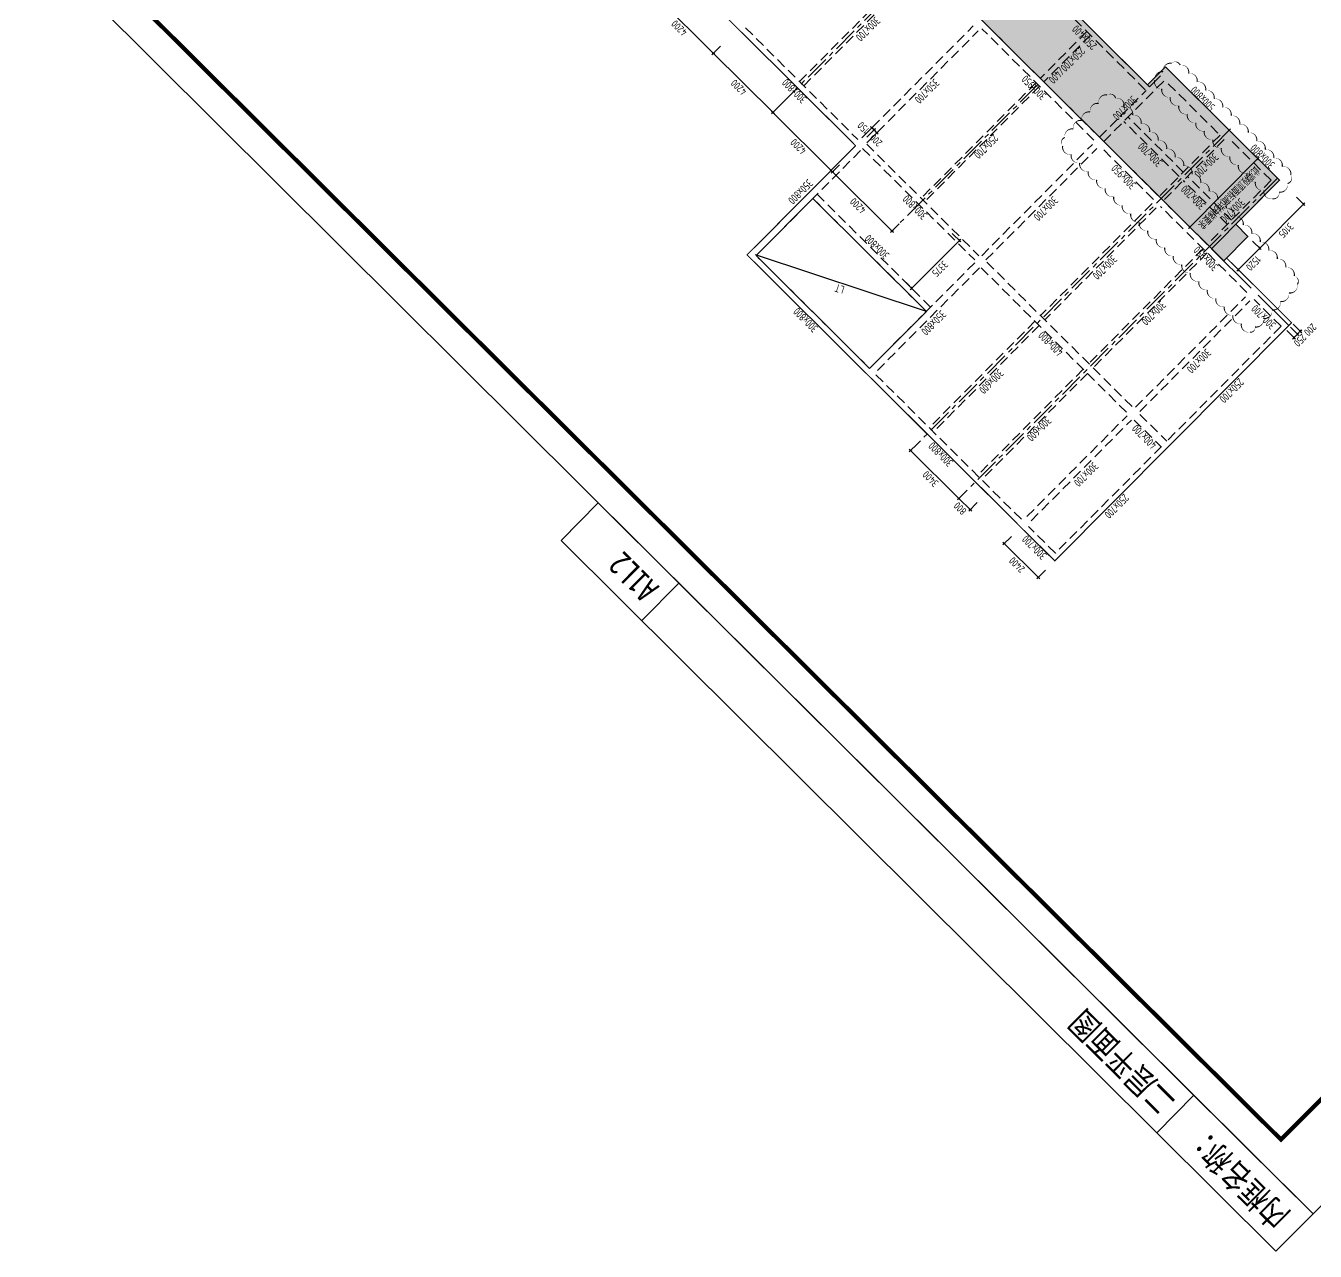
# Model space of a CAD drawing. Extents: x 517450926 to 520131079, y 3499134486 to 3500888201.
# Drawn here: x 518659862 to 518724332, y 3500041403 to 3500102672 of the extents above; entities that cross this region are included whole.
import ezdxf
from ezdxf.enums import TextEntityAlignment as Align

# ---------------------------------------------------------------- set-up
doc = ezdxf.new("R2010")
doc.units = 0
doc.header["$LTSCALE"] = 1000
doc.header["$MEASUREMENT"] = 0
doc.linetypes.add('CENTER', pattern=[2, 1.25, -0.25, 0.25, -0.25])
doc.linetypes.add('DASHED', pattern=[0.75, 0.5, -0.25])
doc.layers.get('0').update_dxf_attribs({"linetype": 'CONTINUOUS'})
doc.layers.get('Defpoints').update_dxf_attribs({"color": 2, "linetype": 'CONTINUOUS'})
doc.layers.add('0_修订云线', color=1, linetype='CONTINUOUS', plot=False)
doc.layers.add('内框', color=8, linetype='CONTINUOUS', plot=False)
for name, color, linetype in [('C-SHET-SHET', 144, 'CONTINUOUS'), ('S_AXIS', 8, 'CENTER'), ('S_AXIS_DIMS', 3, 'CONTINUOUS'), ('S_BEAM', 4, 'DASHED'), ('S_BEAM_SECD_TEXT_HORZ', 9, 'CONTINUOUS'), ('S_BEAM_TEXT_HORZ', 7, 'CONTINUOUS'), ('S_BEAM_TEXT_VERT', 41, 'CONTINUOUS'), ('S_FLOR_ENHN', 91, 'DASHED'), ('S_PLAN_HACH', 254, 'CONTINUOUS'), ('S_STAR', 243, 'CONTINUOUS')]:
    doc.layers.add(name, color=color, linetype=linetype)
doc.styles.get("Standard").update_dxf_attribs({"font": 'Tssdeng.shx', "bigfont": 'Tssdchn.shx'})
doc.styles.add('TH-STYLE3', font='tssdeng.shx', dxfattribs={"width": 0.7, "bigfont": 'tssdchn.shx'})
doc.styles.add('样式 1', font='Tssdeng.shx', dxfattribs={"width": 0.7, "bigfont": 'Tssdchn.shx'})
doc.styles.add('黑体', font='simhei.ttf')
doc.dimstyles.new('TSSD_100_100', dxfattribs={"dimtxt": 375, "dimasz": 100, "dimexe": 100, "dimexo": 0, "dimgap": 125, "dimtad": 1, "dimdec": 1, "dimdsep": 46, "dimtxsty": 'TH-STYLE3', "dimblk": 'ARCHTICK', "dimcen": -100, "dimdle": 100, "dimclrt": 7, "dimadec": 0, "dimazin": 0, "dimtfac": 1, "dimtdec": 1, "dimtix": 1, "dimtmove": 2, "dimatfit": 3, "dimldrblk": 'ARCHTICK', "dimfxl": 0, "dimtolj": 1, "dimtzin": 0, "dimarcsym": 0})

# ---------------------------------------------------------------- blocks, each defined once
blk = doc.blocks.new('THAPE_A1L2_inner')
at = {"layer": '内框'}
for p, q in [((0, 611.6), (0, 594)), ((0, 611.6), (336, 611.6)), ((56, 594), (56, 611.6)), ((56, 611.6), (56, 594)), ((298.13, 594), (298.1, 611.6)), ((298.1, 611.6), (298.13, 594)), ((336, 594), (336, 611.6)), ((0, 594), (56, 594)), ((32, 594), (0, 594)), ((96, 594), (32, 594)), ((56, 594), (298.13, 594)), ((224, 594), (96, 594)), ((336, 594), (224, 594)), ((298.13, 594), (336, 594))]:
    blk.add_line(p, q, dxfattribs=at)
blk.add_lwpolyline([(0, 0), (1261, 0), (1261, 594), (0, 594)], close=True, dxfattribs=at)
at = {"layer": '内框', "const_width": 1.4}
blk.add_lwpolyline([(25, 584), (25, 10), (1251, 10), (1251, 584)], close=True, dxfattribs=at)
at = {"layer": '内框', "style": '黑体', "width": 0.8}
for s, p in [('内框名称：', (5.06, 599.31)), ('A1L2', (301.59, 599.3))]:
    blk.add_text(s, height=8, dxfattribs=at).set_placement(p)
blk.add_attdef('内框名称', (58.89, 599.29), '', height=8, dxfattribs=at)
blk = doc.blocks.new('SH_THAPE_A1L2')
blk.add_lwpolyline([(0, 0), (1261, 0), (1261, 594), (0, 594)], close=True)
at = {"const_width": 1.4}
blk.add_lwpolyline([(25, 584), (25, 10), (1251, 10), (1251, 584)], close=True, dxfattribs=at)
blk.add_attdef('作废标记', text='', height=400).set_placement((658, 330.5), align=Align.MIDDLE_CENTER)
blk = doc.blocks.new('_ArchTick')
at = {"color": 0, "const_width": 0.25}
blk.add_lwpolyline([(-0.53, -0.53), (0.53, 0.53)], dxfattribs=at)
blk = doc.blocks.new('*D72')
at = {"layer": 'Defpoints', "color": 0, "linetype": 'ByBlock', "transparency": 16777216}
for p in [(518706975, 3500079500), (518706518, 3500079040), (518707542, 3500078936)]:
    blk.add_point(p, dxfattribs=at)
at = {"layer": 'S_AXIS_DIMS', "color": 0, "linetype": 'ByBlock', "lineweight": -2, "transparency": 16777216}
for p, q in [((518706870, 3500079395), (518706447, 3500078969)), ((518707156, 3500078406), (518706447, 3500079111)), ((518707437, 3500078831), (518707014, 3500078405))]:
    blk.add_line(p, q, dxfattribs=at)
at = {"layer": 'S_AXIS_DIMS', "color": 0, "linetype": 'ByBlock', "lineweight": -2, "transparency": 16777216, "xscale": 100, "yscale": 100, "zscale": 100}
for p, rotation in [((518706518, 3500079040), 135.1572922653654), ((518707085, 3500078476), 315.1572922653654)]:
    blk.add_blockref('_ArchTick', p, dxfattribs=dict(at, rotation=rotation))
at = {"layer": 'S_AXIS_DIMS', "color": 7, "linetype": 'ByBlock', "transparency": 16777216, "insert": (518706581, 3500078537), "char_height": 375, "attachment_point": 5, "rotation": 135.15729, "style": 'TH-STYLE3'}
blk.add_mtext('\\A1;800', dxfattribs=at)
blk = doc.blocks.new('*D73')
at = {"layer": 'Defpoints', "color": 0, "linetype": 'ByBlock', "transparency": 16777216}
for p in [(518704107, 3500081438), (518704564, 3500081897), (518706975, 3500079500)]:
    blk.add_point(p, dxfattribs=at)
at = {"layer": 'S_AXIS_DIMS', "color": 0, "linetype": 'ByBlock', "lineweight": -2, "transparency": 16777216}
for p, q in [((518704459, 3500081792), (518704036, 3500081367)), ((518706588, 3500078970), (518704036, 3500081508)), ((518706870, 3500079395), (518706447, 3500078969))]:
    blk.add_line(p, q, dxfattribs=at)
at = {"layer": 'S_AXIS_DIMS', "color": 0, "linetype": 'ByBlock', "lineweight": -2, "transparency": 16777216, "xscale": 100, "yscale": 100, "zscale": 100}
for p, rotation in [((518704107, 3500081438), 135.1572922653654), ((518706518, 3500079040), 315.1572922653654)]:
    blk.add_blockref('_ArchTick', p, dxfattribs=dict(at, rotation=rotation))
at = {"layer": 'S_AXIS_DIMS', "color": 7, "linetype": 'ByBlock', "transparency": 16777216, "insert": (518705092, 3500080017), "char_height": 375, "attachment_point": 5, "rotation": 135.15729, "style": 'TH-STYLE3'}
blk.add_mtext('\\A1;3400', dxfattribs=at)
blk = doc.blocks.new('*D74')
at = {"layer": 'Defpoints', "color": 0, "linetype": 'ByBlock', "transparency": 16777216}
for p in [(518700698, 3500095878), (518700196, 3500095374), (518703676, 3500092917)]:
    blk.add_point(p, dxfattribs=at)
at = {"layer": 'S_AXIS_DIMS', "color": 0, "linetype": 'ByBlock', "lineweight": -2, "transparency": 16777216}
for p, q in [((518700549, 3500095728), (518700126, 3500095303)), ((518703245, 3500092342), (518700125, 3500095444)), ((518703527, 3500092767), (518703104, 3500092341))]:
    blk.add_line(p, q, dxfattribs=at)
at = {"layer": 'S_AXIS_DIMS', "color": 0, "linetype": 'ByBlock', "lineweight": -2, "transparency": 16777216, "xscale": 100, "yscale": 100, "zscale": 100}
for p, rotation in [((518700196, 3500095374), 135.1572922653654), ((518703174, 3500092412), 315.1572922653654)]:
    blk.add_blockref('_ArchTick', p, dxfattribs=dict(at, rotation=rotation))
at = {"layer": 'S_AXIS_DIMS', "color": 7, "linetype": 'ByBlock', "transparency": 16777216, "insert": (518701465, 3500093672), "char_height": 375, "attachment_point": 5, "rotation": 135.15729, "style": 'TH-STYLE3'}
blk.add_mtext('\\A1;4200', dxfattribs=at)
blk = doc.blocks.new('*D75')
at = {"layer": 'Defpoints', "color": 0, "linetype": 'ByBlock', "transparency": 16777216}
for p in [(518697720, 3500098840), (518697218, 3500098336), (518700698, 3500095878)]:
    blk.add_point(p, dxfattribs=at)
at = {"layer": 'S_AXIS_DIMS', "color": 0, "linetype": 'ByBlock', "lineweight": -2, "transparency": 16777216}
for p, q in [((518700267, 3500095303), (518697147, 3500098406)), ((518697571, 3500098690), (518697148, 3500098265)), ((518700549, 3500095728), (518700126, 3500095303))]:
    blk.add_line(p, q, dxfattribs=at)
at = {"layer": 'S_AXIS_DIMS', "color": 0, "linetype": 'ByBlock', "lineweight": -2, "transparency": 16777216, "xscale": 100, "yscale": 100, "zscale": 100}
for p, rotation in [((518697218, 3500098336), 135.1572922653654), ((518700196, 3500095374), 315.1572922653654)]:
    blk.add_blockref('_ArchTick', p, dxfattribs=dict(at, rotation=rotation))
at = {"layer": 'S_AXIS_DIMS', "color": 7, "linetype": 'ByBlock', "transparency": 16777216, "insert": (518698487, 3500096633), "char_height": 375, "attachment_point": 5, "rotation": 135.15729, "style": 'TH-STYLE3'}
blk.add_mtext('\\A1;4200', dxfattribs=at)
blk = doc.blocks.new('*D76')
at = {"layer": 'Defpoints', "color": 0, "linetype": 'ByBlock', "transparency": 16777216}
for p in [(518694742, 3500101802), (518694240, 3500101297), (518697720, 3500098840)]:
    blk.add_point(p, dxfattribs=at)
at = {"layer": 'S_AXIS_DIMS', "color": 0, "linetype": 'ByBlock', "lineweight": -2, "transparency": 16777216}
for p, q in [((518694593, 3500101652), (518694170, 3500101226)), ((518697289, 3500098265), (518694169, 3500101368)), ((518697571, 3500098690), (518697148, 3500098265))]:
    blk.add_line(p, q, dxfattribs=at)
at = {"layer": 'S_AXIS_DIMS', "color": 0, "linetype": 'ByBlock', "lineweight": -2, "transparency": 16777216, "xscale": 100, "yscale": 100, "zscale": 100}
for p, rotation in [((518694240, 3500101297), 135.1572922653654), ((518697218, 3500098336), 315.1572922653654)]:
    blk.add_blockref('_ArchTick', p, dxfattribs=dict(at, rotation=rotation))
at = {"layer": 'S_AXIS_DIMS', "color": 7, "linetype": 'ByBlock', "transparency": 16777216, "insert": (518695509, 3500099595), "char_height": 375, "attachment_point": 5, "rotation": 135.15729, "style": 'TH-STYLE3'}
blk.add_mtext('\\A1;4200', dxfattribs=at)
blk = doc.blocks.new('*D77')
at = {"layer": 'Defpoints', "color": 0, "linetype": 'ByBlock', "transparency": 16777216}
for p in [(518691764, 3500104763), (518691262, 3500104259), (518694742, 3500101802)]:
    blk.add_point(p, dxfattribs=at)
at = {"layer": 'S_AXIS_DIMS', "color": 0, "linetype": 'ByBlock', "lineweight": -2, "transparency": 16777216}
for p, q in [((518694311, 3500101227), (518691191, 3500104330)), ((518691615, 3500104614), (518691192, 3500104188)), ((518694593, 3500101652), (518694170, 3500101226))]:
    blk.add_line(p, q, dxfattribs=at)
at = {"layer": 'S_AXIS_DIMS', "color": 0, "linetype": 'ByBlock', "lineweight": -2, "transparency": 16777216, "xscale": 100, "yscale": 100, "zscale": 100}
for p, rotation in [((518691262, 3500104259), 135.1572922653654), ((518694240, 3500101297), 315.1572922653654)]:
    blk.add_blockref('_ArchTick', p, dxfattribs=dict(at, rotation=rotation))
at = {"layer": 'S_AXIS_DIMS', "color": 7, "linetype": 'ByBlock', "transparency": 16777216, "insert": (518692531, 3500102557), "char_height": 375, "attachment_point": 5, "rotation": 135.15729, "style": 'TH-STYLE3'}
blk.add_mtext('\\A1;4200', dxfattribs=at)
blk = doc.blocks.new('*D93')
at = {"layer": 'Defpoints', "color": 0, "linetype": 'ByBlock', "transparency": 16777216}
for p in [(518709244, 3500077243), (518708787, 3500076784), (518710945, 3500075551)]:
    blk.add_point(p, dxfattribs=at)
at = {"layer": 'S_AXIS_DIMS', "color": 0, "linetype": 'ByBlock', "lineweight": -2, "transparency": 16777216}
for p, q in [((518709139, 3500077138), (518708716, 3500076713)), ((518710559, 3500075021), (518708716, 3500076854)), ((518710841, 3500075446), (518710418, 3500075020))]:
    blk.add_line(p, q, dxfattribs=at)
at = {"layer": 'S_AXIS_DIMS', "color": 0, "linetype": 'ByBlock', "lineweight": -2, "transparency": 16777216, "xscale": 100, "yscale": 100, "zscale": 100}
for p, rotation in [((518708787, 3500076784), 135.1572922653654), ((518710488, 3500075091), 315.1572922653654)]:
    blk.add_blockref('_ArchTick', p, dxfattribs=dict(at, rotation=rotation))
at = {"layer": 'S_AXIS_DIMS', "color": 7, "linetype": 'ByBlock', "transparency": 16777216, "insert": (518709417, 3500075716), "char_height": 375, "attachment_point": 5, "rotation": 135.15729, "style": 'TH-STYLE3'}
blk.add_mtext('\\A1;2400', dxfattribs=at)
blk = doc.blocks.new('*D94')
at = {"layer": 'Defpoints', "color": 0, "linetype": 'ByBlock', "transparency": 16777216}
for p in [(518722836, 3500087507), (518723012, 3500087684), (518723445, 3500087254)]:
    blk.add_point(p, dxfattribs=at)
at = {"layer": 'S_AXIS_DIMS', "color": 0, "linetype": 'ByBlock', "lineweight": -2, "transparency": 16777216}
for p, q in [((518722914, 3500087430), (518723339, 3500087007)), ((518723090, 3500087607), (518723516, 3500087184)), ((518723269, 3500087077), (518723445, 3500087254)), ((518723445, 3500087254), (518723515, 3500087325)), ((518723269, 3500087077), (518723198, 3500087006))]:
    blk.add_line(p, q, dxfattribs=at)
at = {"layer": 'S_AXIS_DIMS', "color": 0, "linetype": 'ByBlock', "lineweight": -2, "transparency": 16777216, "xscale": 100, "yscale": 100, "zscale": 100}
for p, rotation in [((518723445, 3500087254), 225.1572922653654), ((518723269, 3500087077), 45.15729226536535)]:
    blk.add_blockref('_ArchTick', p, dxfattribs=dict(at, rotation=rotation))
at = {"layer": 'S_AXIS_DIMS', "color": 7, "linetype": 'ByBlock', "transparency": 16777216, "insert": (518723578, 3500086945), "char_height": 375, "attachment_point": 5, "rotation": 225.15729, "style": 'TH-STYLE3'}
blk.add_mtext('\\A1;250', dxfattribs=at)
blk = doc.blocks.new('*D95')
at = {"layer": 'Defpoints', "color": 0, "linetype": 'ByBlock', "transparency": 16777216}
for p in [(518720969, 3500092142), (518721559, 3500091555), (518719897, 3500091064)]:
    blk.add_point(p, dxfattribs=at)
at = {"layer": 'S_AXIS_DIMS', "color": 0, "linetype": 'ByBlock', "lineweight": -2, "transparency": 16777216}
for p, q in [((518721205, 3500091908), (518721630, 3500091485)), ((518720417, 3500090407), (518721630, 3500091626)), ((518720133, 3500090830), (518720558, 3500090407))]:
    blk.add_line(p, q, dxfattribs=at)
at = {"layer": 'S_AXIS_DIMS', "color": 0, "linetype": 'ByBlock', "lineweight": -2, "transparency": 16777216, "xscale": 100, "yscale": 100, "zscale": 100}
for p, rotation in [((518721559, 3500091555), 45.15729226536535), ((518720487, 3500090478), 225.1572922653654)]:
    blk.add_blockref('_ArchTick', p, dxfattribs=dict(at, rotation=rotation))
at = {"layer": 'S_AXIS_DIMS', "color": 7, "linetype": 'ByBlock', "transparency": 16777216, "insert": (518721245, 3500090796), "char_height": 375, "attachment_point": 5, "rotation": 225.15729, "style": 'TH-STYLE3'}
blk.add_mtext('\\A1;1520', dxfattribs=at)
blk = doc.blocks.new('*D96')
at = {"layer": 'Defpoints', "color": 0, "linetype": 'ByBlock', "transparency": 16777216}
for p in [(518701774, 3500096960), (518702274, 3500097463), (518701915, 3500096819)]:
    blk.add_point(p, dxfattribs=at)
at = {"layer": 'S_AXIS_DIMS', "color": 0, "linetype": 'ByBlock', "lineweight": -2, "transparency": 16777216}
for p, q in [((518701921, 3500097109), (518702345, 3500097534)), ((518702274, 3500097463), (518702203, 3500097534)), ((518702063, 3500096968), (518702486, 3500097393)), ((518702416, 3500097322), (518702274, 3500097463)), ((518702416, 3500097322), (518702487, 3500097252))]:
    blk.add_line(p, q, dxfattribs=at)
at = {"layer": 'S_AXIS_DIMS', "color": 0, "linetype": 'ByBlock', "lineweight": -2, "transparency": 16777216, "xscale": 100, "yscale": 100, "zscale": 100}
for p, rotation in [((518702274, 3500097463), 315.1572922653654), ((518702416, 3500097322), 135.1572922653654)]:
    blk.add_blockref('_ArchTick', p, dxfattribs=dict(at, rotation=rotation))
at = {"layer": 'S_AXIS_DIMS', "color": 7, "linetype": 'ByBlock', "transparency": 16777216, "insert": (518702371, 3500096943), "char_height": 375, "attachment_point": 5, "rotation": 135.15729, "style": 'TH-STYLE3'}
blk.add_mtext('\\A1;200', dxfattribs=at)
blk = doc.blocks.new('*D97')
at = {"layer": 'Defpoints', "color": 0, "linetype": 'ByBlock', "transparency": 16777216}
for p in [(518702168, 3500097569), (518701667, 3500097066), (518701774, 3500096960)]:
    blk.add_point(p, dxfattribs=at)
at = {"layer": 'S_AXIS_DIMS', "color": 0, "linetype": 'ByBlock', "lineweight": -2, "transparency": 16777216}
for p, q in [((518701815, 3500097214), (518702238, 3500097640)), ((518701921, 3500097109), (518702345, 3500097534)), ((518702168, 3500097569), (518702097, 3500097639)), ((518702274, 3500097463), (518702168, 3500097569)), ((518702274, 3500097463), (518702345, 3500097393))]:
    blk.add_line(p, q, dxfattribs=at)
at = {"layer": 'S_AXIS_DIMS', "color": 0, "linetype": 'ByBlock', "lineweight": -2, "transparency": 16777216, "xscale": 100, "yscale": 100, "zscale": 100}
for p, rotation in [((518702168, 3500097569), 315.1572922653654), ((518702274, 3500097463), 135.1572922653654)]:
    blk.add_blockref('_ArchTick', p, dxfattribs=dict(at, rotation=rotation))
at = {"layer": 'S_AXIS_DIMS', "color": 7, "linetype": 'ByBlock', "transparency": 16777216, "insert": (518701742, 3500097570), "char_height": 375, "attachment_point": 5, "rotation": 135.15729, "style": 'TH-STYLE3'}
blk.add_mtext('\\A1;150', dxfattribs=at)
blk = doc.blocks.new('*D130')
at = {"layer": 'Defpoints', "color": 0, "linetype": 'ByBlock', "transparency": 16777216}
for p in [(518705780, 3500092693), (518706538, 3500091940), (518703401, 3500090300)]:
    blk.add_point(p, dxfattribs=at)
at = {"layer": 'S_AXIS_DIMS', "color": 0, "linetype": 'ByBlock', "lineweight": -2, "transparency": 16777216}
for p, q in [((518704088, 3500089476), (518706609, 3500092010)), ((518706184, 3500092292), (518706609, 3500091869)), ((518703804, 3500089899), (518704229, 3500089476))]:
    blk.add_line(p, q, dxfattribs=at)
at = {"layer": 'S_AXIS_DIMS', "color": 0, "linetype": 'ByBlock', "lineweight": -2, "transparency": 16777216, "xscale": 100, "yscale": 100, "zscale": 100}
for p, rotation in [((518706538, 3500091940), 45.15729226536535), ((518704158, 3500089546), 225.1572922653654)]:
    blk.add_blockref('_ArchTick', p, dxfattribs=dict(at, rotation=rotation))
at = {"layer": 'S_AXIS_DIMS', "color": 7, "linetype": 'ByBlock', "transparency": 16777216, "insert": (518705570, 3500090523), "char_height": 375, "attachment_point": 5, "rotation": 225.15729, "style": 'TH-STYLE3'}
blk.add_mtext('\\A1;3375', dxfattribs=at)
blk = doc.blocks.new('*D139')
at = {"layer": 'Defpoints', "color": 0, "linetype": 'ByBlock', "transparency": 16777216}
for p in [(518723012, 3500087684), (518723153, 3500087826), (518723586, 3500087396)]:
    blk.add_point(p, dxfattribs=at)
at = {"layer": 'S_AXIS_DIMS', "color": 0, "linetype": 'ByBlock', "lineweight": -2, "transparency": 16777216}
for p, q in [((518723090, 3500087607), (518723516, 3500087184)), ((518723231, 3500087749), (518723657, 3500087326)), ((518723445, 3500087254), (518723374, 3500087183)), ((518723445, 3500087254), (518723586, 3500087396)), ((518723586, 3500087396), (518723656, 3500087467))]:
    blk.add_line(p, q, dxfattribs=at)
at = {"layer": 'S_AXIS_DIMS', "color": 0, "linetype": 'ByBlock', "lineweight": -2, "transparency": 16777216, "xscale": 100, "yscale": 100, "zscale": 100}
for p, rotation in [((518723445, 3500087254), 45.15729226536535), ((518723586, 3500087396), 225.1572922653654)]:
    blk.add_blockref('_ArchTick', p, dxfattribs=dict(at, rotation=rotation))
at = {"layer": 'S_AXIS_DIMS', "color": 7, "linetype": 'ByBlock', "transparency": 16777216, "insert": (518724087, 3500087475), "char_height": 375, "attachment_point": 5, "rotation": 225.15729, "style": 'TH-STYLE3'}
blk.add_mtext('\\A1;200', dxfattribs=at)
blk = doc.blocks.new('*D257')
at = {"layer": 'Defpoints', "color": 0, "transparency": 16777216}
for p in [(518722550, 3500094949), (518720361, 3500092747), (518721559, 3500091555)]:
    blk.add_point(p, dxfattribs=at)
at = {"layer": 'S_AXIS_DIMS', "color": 0, "lineweight": -2, "transparency": 16777216}
for p, q in [((518723819, 3500093828), (518721489, 3500091484)), ((518723394, 3500094110), (518723820, 3500093686)), ((518721205, 3500091908), (518721630, 3500091485))]:
    blk.add_line(p, q, dxfattribs=at)
at = {"layer": 'S_AXIS_DIMS', "color": 0, "lineweight": -2, "transparency": 16777216, "xscale": 100, "yscale": 100, "zscale": 100}
for p, rotation in [((518723749, 3500093757), 45.15729226536535), ((518721559, 3500091555), 225.1572922653654)]:
    blk.add_blockref('_ArchTick', p, dxfattribs=dict(at, rotation=rotation))
at = {"layer": 'S_AXIS_DIMS', "color": 7, "transparency": 16777216, "insert": (518722876, 3500092436), "char_height": 375, "attachment_point": 5, "rotation": 225.15729, "style": 'TH-STYLE3'}
blk.add_mtext('\\A1;3105', dxfattribs=at)
blk = doc.blocks.new('*D397')
at = {"layer": 'Defpoints', "color": 0, "transparency": 16777216}
for p in [(518721468, 3500096025), (518722550, 3500094949), (518719148, 3500091528)]:
    blk.add_point(p, dxfattribs=at)
at = {"layer": 'S_AXIS_DIMS', "color": 0, "lineweight": -2, "transparency": 16777216}
for p, q in [((518717995, 3500092533), (518721538, 3500096096)), ((518721822, 3500095673), (518721397, 3500096096)), ((518718420, 3500092252), (518717994, 3500092675))]:
    blk.add_line(p, q, dxfattribs=at)
at = {"layer": 'S_AXIS_DIMS', "color": 0, "lineweight": -2, "transparency": 16777216, "xscale": 100, "yscale": 100, "zscale": 100}
for p, rotation in [((518721468, 3500096025), 45.15729226595135), ((518718065, 3500092604), 225.1572922659514)]:
    blk.add_blockref('_ArchTick', p, dxfattribs=dict(at, rotation=rotation))
at = {"layer": 'S_AXIS_DIMS', "color": 7, "transparency": 16777216, "insert": (518719988, 3500094095), "char_height": 375, "attachment_point": 5, "rotation": 225.15729, "style": 'TH-STYLE3'}
blk.add_mtext('\\A1;此梁段顶面标高详扶梯要求', dxfattribs=at)

msp = doc.modelspace()

# ---------------------------------------------------------------- hatches: boundary and pattern name
at = {"layer": 'S_PLAN_HACH', "transparency": 33554559}
h = msp.add_hatch(dxfattribs=at)
h.set_pattern_fill('ANGLE', color=256, scale=2000)
h.set_pattern_definition([(135.1573, (518630193.4, 3500156019.2), (-387.8396, -389.975), [400, -150]), (225.1573, (518630193.4, 3500156019.2), (389.975, -387.8396), [400, -150])])
h.paths.add_polyline_path([(518719756.4104, 3500090922.5108), (518720969.2906, 3500092142.0687), (518720360.9297, 3500092747.0985), (518722550.4606, 3500094948.6842), (518716842.6458, 3500100625.2457), (518715943.5631, 3500099721.213), (518692545.0679, 3500122991.5894), (518695224.6869, 3500125685.9616), (518688843.2791, 3500132032.4279), (518683722.7743, 3500126758.8441), (518689678.7549, 3500120835.4756), (518689616.3123, 3500120897.5763)])

# ---------------------------------------------------------------- linework, layer by layer
at = {"layer": '0_修订云线'}
for points in [[(518722191.9, 3500094022.8693, 0, 60, -0.52056705), (518721766.4728, 3500094445.967, 0, 60, -0.52056705), (518721341.0456, 3500094869.0648, 0, 60, -0.52056705), (518720915.6184, 3500095292.1625, 0, 60, -0.52056705), (518720490.1912, 3500095715.2603, 0, 60, -0.52056705), (518720064.764, 3500096138.358, 0, 60, -0.52056705), (518719639.3368, 3500096561.4558, 0, 60, -0.52056705), (518719213.9097, 3500096984.5535, 0, 60, -0.52056705), (518718788.4825, 3500097407.6513, 0, 60, -0.52056705), (518718363.0553, 3500097830.749, 0, 60, -0.52056705), (518717937.6281, 3500098253.8468, 0, 60, -0.52056705), (518717512.2009, 3500098676.9445, 0, 60, -0.52056705), (518717086.7737, 3500099100.0423, 0, 60, -0.52056705), (518716661.3465, 3500099523.1401, 0, 60, -0.52056705), (518716308.589, 3500099946.4373, 0, 60, -0.52056705), (518716731.6867, 3500100371.8645, 0, 60, -0.52056705), (518717154.7845, 3500100797.2917, 0, 60, -0.52056705), (518717579.2909, 3500100709.5807, 0, 60, -0.52056705), (518718004.7181, 3500100286.483, 0, 60, -0.52056705), (518718430.1453, 3500099863.3852, 0, 60, -0.52056705), (518718855.5725, 3500099440.2875, 0, 60, -0.52056705), (518719280.9997, 3500099017.1897, 0, 60, -0.52056705), (518719706.4269, 3500098594.092, 0, 60, -0.52056705), (518720131.8541, 3500098170.9942, 0, 60, -0.52056705), (518720557.2813, 3500097747.8965, 0, 60, -0.52056705), (518720982.7084, 3500097324.7987, 0, 60, -0.52056705), (518721408.1356, 3500096901.701, 0, 60, -0.52056705), (518721833.5628, 3500096478.6032, 0, 60, -0.52056705), (518722258.99, 3500096055.5055, 0, 60, -0.52056705), (518722684.4172, 3500095632.4077, 0, 60, -0.52056705), (518723109.8444, 3500095209.31, 0, 60, -0.52056705), (518722949.4638, 3500094784.604, 0, 60, -0.52056705), (518722526.3661, 3500094359.1768, 0, 60, -0.52056705)], [(518721065.5325, 3500087354.566, 0, 60, -0.52056705), (518720640.1053, 3500087777.6638, 0, 60, -0.52056705), (518720214.6781, 3500088200.7615, 0, 60, -0.52056705), (518719789.2509, 3500088623.8593, 0, 60, -0.52056705), (518719363.8237, 3500089046.957, 0, 60, -0.52056705), (518718938.3965, 3500089470.0548, 0, 60, -0.52056705), (518718512.9694, 3500089893.1525, 0, 60, -0.52056705), (518718087.5422, 3500090316.2503, 0, 60, -0.52056705), (518717662.115, 3500090739.348, 0, 60, -0.52056705), (518717236.6878, 3500091162.4458, 0, 60, -0.52056705), (518716811.2606, 3500091585.5435, 0, 60, -0.52056705), (518716385.8334, 3500092008.6413, 0, 60, -0.52056705), (518715960.4062, 3500092431.739, 0, 60, -0.52056705), (518715534.9791, 3500092854.8368, 0, 60, -0.52056705), (518715109.5519, 3500093277.9346, 0, 60, -0.52056705), (518714684.1247, 3500093701.0323, 0, 60, -0.52056705), (518714258.6975, 3500094124.1301, 0, 60, -0.52056705), (518713833.2703, 3500094547.2278, 0, 60, -0.52056705), (518713407.8431, 3500094970.3256, 0, 60, -0.52056705), (518712982.4159, 3500095393.4233, 0, 60, -0.52056705), (518712556.9887, 3500095816.5211, 0, 60, -0.52056705), (518712131.5616, 3500096239.6188, 0, 60, -0.52056705), (518711706.1344, 3500096662.7166, 0, 60, -0.52056705), (518711811.5448, 3500097087.2716, 0, 60, -0.52056705), (518712234.6426, 3500097512.6988, 0, 60, -0.52056705), (518712657.7403, 3500097938.126, 0, 60, -0.52056705), (518713080.8381, 3500098363.5532, 0, 60, -0.52056705), (518713503.9358, 3500098788.9804, 0, 60, -0.52056705), (518713927.0336, 3500099214.4076, 0, 60, -0.52056705), (518714351.7496, 3500099050.3867, 0, 60, -0.52056705), (518714777.1767, 3500098627.289, 0, 60, -0.52056705), (518715202.6039, 3500098204.1912, 0, 60, -0.52056705), (518715628.0311, 3500097781.0934, 0, 60, -0.52056705), (518716053.4583, 3500097357.9957, 0, 60, -0.52056705), (518716478.8855, 3500096934.8979, 0, 60, -0.52056705), (518716904.3127, 3500096511.8002, 0, 60, -0.52056705), (518717329.7399, 3500096088.7024, 0, 60, -0.52056705), (518717755.167, 3500095665.6047, 0, 60, -0.52056705), (518718180.5942, 3500095242.5069, 0, 60, -0.52056705), (518718606.0214, 3500094819.4092, 0, 60, -0.52056705), (518719031.4486, 3500094396.3114, 0, 60, -0.52056705), (518719456.8758, 3500093973.2137, 0, 60, -0.52056705), (518719882.303, 3500093550.1159, 0, 60, -0.52056705), (518720307.7302, 3500093127.0182, 0, 60, -0.52056705), (518720733.1574, 3500092703.9204, 0, 60, -0.52056705), (518721158.5845, 3500092280.8227, 0, 60, -0.52056705), (518721584.0117, 3500091857.7249, 0, 60, -0.52056705), (518722009.4389, 3500091434.6272, 0, 60, -0.52056705), (518722434.8661, 3500091011.5294, 0, 60, -0.52056705), (518722860.2933, 3500090588.4316, 0, 60, -0.52056705), (518723285.7205, 3500090165.3339, 0, 60, -0.52056705), (518723439.3869, 3500089741.4901, 0, 60, -0.52056705), (518723016.2892, 3500089316.0629, 0, 60, -0.52056705), (518722593.1914, 3500088890.6357, 0, 60, -0.52056705), (518722170.0936, 3500088465.2085, 0, 60, -0.52056705), (518721746.9959, 3500088039.7813, 0, 60, -0.52056705), (518721323.8981, 3500087614.3541, 0, 60, -0.52056705)]]:
    msp.add_lwpolyline(points, format="xyseb", close=True, dxfattribs=at)
at = {"layer": 'S_AXIS'}
for p, q in [((518697570.8831, 3500098690.1568), (518704507.4285, 3500105664.8925)), ((518710463.4092, 3500099741.5239), (518703526.8638, 3500092766.7882)), ((518720103.901, 3500097522.9548), (518704459.3837, 3500081792.3041)), ((518722444.1038, 3500095054.4586), (518706870.1391, 3500079394.7489))]:
    msp.add_line(p, q, dxfattribs=at)
at = {"layer": 'S_BEAM', "linetype": 'Continuous'}
for p, q in [((518692332.3543, 3500123203.1383), (518716049.9199, 3500099615.4386)), ((518695642.2966, 3500102352.4944), (518701243.7545, 3500096781.7074)), ((518716049.9199, 3500099615.4386), (518716596.4574, 3500100164.9851)), ((518719820.6361, 3500097663.5615), (518717268.073, 3500100202.148)), ((518722550.4606, 3500094948.6842), (518720246.0633, 3500097240.4637)), ((518701350.1113, 3500096675.9329), (518696272.9402, 3500091570.8086)), ((518722550.4606, 3500094948.6842), (518719148.0495, 3500091527.5406)), ((518721133.3764, 3500089553.0844), (518719148.0495, 3500091527.5406)), ((518701769.9825, 3500085398.6918), (518696274.8814, 3500090863.7044)), ((518723012.3465, 3500087684.4027), (518721487.899, 3500089200.503)), ((518723012.3465, 3500087684.4027), (518711306.642, 3500075914.2505)), ((518709427.6719, 3500077782.9322), (518702124.5052, 3500085046.1103)), ((518711306.642, 3500075914.2505), (518709782.1946, 3500077430.3508))]:
    msp.add_line(p, q, dxfattribs=at)
at = {"layer": 'S_BEAM'}
for p, q in [((518698548.2176, 3500099885.5889), (518704401.0717, 3500105770.6669)), ((518698760.9312, 3500099674.0401), (518704613.7853, 3500105559.118)), ((518710165.8144, 3500105114.7387), (518715873.6292, 3500099438.1772)), ((518713475.6889, 3500097168.8421), (518707874.2291, 3500102739.6311)), ((518695853.8454, 3500102565.208), (518701455.3034, 3500096994.421)), ((518701667.2405, 3500097065.7137), (518707238.0295, 3500102667.1736)), ((518701915.4064, 3500096818.9067), (518707486.1953, 3500102420.3665)), ((518713264.1401, 3500096956.1285), (518707662.6802, 3500102526.9175)), ((518712913.365, 3500102382.2324), (518710586.3274, 3500100042.3829)), ((518713090.6264, 3500102205.9417), (518710763.5887, 3500099866.0922)), ((518710374.7785, 3500099829.6693), (518704627.7007, 3500094050.95)), ((518710552.0398, 3500099653.3786), (518704804.962, 3500093874.6592)), ((518713759.3051, 3500096886.7788), (518716809.171, 3500099953.4362)), ((518719468.0547, 3500097309.0388), (518716915.4916, 3500099847.6253)), ((518713546.5915, 3500097098.3277), (518715873.6292, 3500099438.1772)), ((518717525.9119, 3500095143.489), (518714760.6365, 3500097893.6231)), ((518717737.4608, 3500095356.2026), (518714972.1853, 3500098106.3367)), ((518719574.4464, 3500097203.3021), (518716524.5806, 3500094136.6447)), ((518719787.16, 3500096991.7532), (518716737.2942, 3500093925.0958)), ((518722126.1981, 3500094947.5195), (518720034.5145, 3500097027.7501)), ((518701598.2772, 3500096429.1259), (518696521.106, 3500091324.0015)), ((518701704.0535, 3500096535.4846), (518707305.5114, 3500090964.6975)), ((518701915.6023, 3500096748.1982), (518707517.0603, 3500091177.4111)), ((518707658.4811, 3500091177.7993), (518713194.0101, 3500096743.805)), ((518707871.1947, 3500090966.2505), (518713406.7237, 3500096532.2562)), ((518716242.1272, 3500093994.4474), (518713618.6627, 3500096603.547)), ((518716453.6761, 3500094207.161), (518713830.2116, 3500096816.2606)), ((518720148.2161, 3500092958.6474), (518717950.1744, 3500095144.6537)), ((518719936.6673, 3500092745.9338), (518717738.6255, 3500094931.9401)), ((518722126.1981, 3500094947.5195), (518718935.3359, 3500091739.0895)), ((518699218.3542, 3500094036.0999), (518704890.7167, 3500088394.7965)), ((518699429.9031, 3500094248.8134), (518705102.2656, 3500088607.5101)), ((518716171.9991, 3500093782.122), (518710601.212, 3500088180.6641)), ((518718935.3359, 3500091739.0895), (518716808.1987, 3500093854.5795)), ((518716384.7127, 3500093570.5732), (518710813.9256, 3500087969.1152)), ((518720921.8275, 3500089340.3708), (518716596.6498, 3500093641.8659)), ((518718723.7871, 3500091526.3759), (518713011.9674, 3500085783.1089)), ((518718936.5006, 3500091314.827), (518713224.681, 3500085571.56)), ((518701981.5314, 3500085611.4054), (518696486.4303, 3500091076.418)), ((518702193.4685, 3500085682.6982), (518707305.8997, 3500090823.2767)), ((518702441.6344, 3500085435.8911), (518707554.0655, 3500090576.4697)), ((518707624.7759, 3500090576.6638), (518714927.9427, 3500083313.4857)), ((518707906.8411, 3500090860.2819), (518715210.0078, 3500083597.1038)), ((518715351.4287, 3500083597.492), (518720851.6994, 3500089128.0455)), ((518715564.1423, 3500083385.9432), (518721064.413, 3500088916.4966)), ((518722623.5363, 3500087647.9798), (518721276.3502, 3500088987.7894)), ((518710319.1469, 3500087897.0459), (518705030.425, 3500082579.2061)), ((518710531.8605, 3500087685.4971), (518705243.1386, 3500082367.6572)), ((518722623.5363, 3500087647.9798), (518716894.0875, 3500081886.9867)), ((518712729.9022, 3500085499.4907), (518707441.1803, 3500080181.6509)), ((518712942.6158, 3500085287.9419), (518707653.8939, 3500079970.102)), ((518709639.2208, 3500077995.6458), (518702336.0541, 3500085258.8239)), ((518709921.6742, 3500078137.8431), (518714928.3309, 3500083172.0649)), ((518710134.3878, 3500077926.2943), (518715141.0445, 3500082960.516)), ((518715282.4653, 3500082960.9042), (518716629.6514, 3500081621.0947)), ((518715564.5305, 3500083244.5223), (518716911.7166, 3500081904.7128)), ((518716647.2805, 3500081638.8208), (518711340.9295, 3500076303.2548)), ((518711340.9295, 3500076303.2548), (518709993.7434, 3500077643.0644))]:
    msp.add_line(p, q, dxfattribs=at)
at = {"layer": 'S_FLOR_ENHN', "linetype": 'ByBlock', "const_width": 50}
for points in [[(518720246.0633, 3500097240.4637), (518722550.4606, 3500094948.6842), (518720360.9297, 3500092747.0985), (518720969.2906, 3500092142.0687), (518719897.443, 3500091064.3199), (518723153.379, 3500087826.2117), (518711306.642, 3500075914.2505), (518695920.3587, 3500091216.2859), (518701350.1113, 3500096675.9329), (518677384.3798, 3500120510.4397), (518688843.2791, 3500132032.4279)], [(518695224.6869, 3500125685.9616), (518692545.0679, 3500122991.5894), (518715943.5631, 3500099721.213), (518716490.1006, 3500100270.7595)]]:
    msp.add_lwpolyline(points, dxfattribs=at)
at = {"layer": 'S_PLAN_HACH', "transparency": 33554559}
msp.add_lwpolyline([(518719756.4104, 3500090922.5108), (518720969.2906, 3500092142.0687), (518720360.9297, 3500092747.0985), (518722550.4606, 3500094948.6842), (518716842.6458, 3500100625.2457), (518715943.5631, 3500099721.213), (518692545.0679, 3500122991.5894), (518695224.6869, 3500125685.9616), (518688843.2791, 3500132032.4279), (518683660.3317, 3500126820.9448), (518689616.3123, 3500120897.5763), (518689616.3123, 3500120897.5763)], close=True, dxfattribs=at)
at = {"layer": 'S_STAR'}
msp.add_line((518704890.7167, 3500088394.7965), (518696344.6212, 3500091217.4506), dxfattribs=at)
msp.add_lwpolyline([(518704890.7167, 3500088394.7965), (518699218.3542, 3500094036.0999), (518696380.0735, 3500091182.1925), (518702052.4359, 3500085540.8891)], close=True, dxfattribs=at)

# ---------------------------------------------------------------- block references
at = {"layer": 'C-SHET-SHET', "xscale": 150, "yscale": 150, "zscale": 150, "rotation": 135.1572922948761}
msp.add_blockref('SH_THAPE_A1L2', (518787053.6051, 3500106450.4975), dxfattribs=at)
at = {"layer": '内框', "xscale": 150, "yscale": 150, "zscale": 150, "rotation": 135.1572922948763}
msp.add_blockref('THAPE_A1L2_inner', (518787053.6051, 3500106450.4975), dxfattribs=at).add_auto_attribs({'内框名称': '二层平面图'})

# ---------------------------------------------------------------- texts
at = {"layer": 'S_BEAM_SECD_TEXT_HORZ', "linetype": 'Continuous', "width": 0.7}
for s, rotation, style, p in [('300x700', 225.157297813, '样式 1', (518701832.3086, 3500102648.7094)), ('250x400', 135.157288154, 'TH-STYLE3', (518712935.5616, 3500102227.2871)), ('250x700/400', 225.157297813, '样式 1', (518711771.8365, 3500100832.4598)), ('250x700', 225.157297813, '样式 1', (518707737.4702, 3500096775.8816)), ('300x700', 135.157292971, '样式 1', (518716219.9283, 3500096370.422)), ('300x700', 135.157292971, '样式 1', (518718368.5787, 3500094233.5365)), ('300x700', 225.157297813, '样式 1', (518720063.2498, 3500093576.4628)), ('300x800', 135.157288154, 'TH-STYLE3', (518702558.6221, 3500091757.7629)), ('300x700', 225.157297813, '样式 1', (518716116.0346, 3500088443.1942)), ('250x700', 225.157297813, '样式 1', (518720011.6159, 3500084568.9433)), ('300x600', 225.157297813, '样式 1', (518710384.8812, 3500082648.6378)), ('250x700', 225.157297813, '样式 1', (518714264.5381, 3500078790.224))]:
    msp.add_text(s, height=400, rotation=rotation, dxfattribs=dict(at, style=style)).set_placement(p, align=Align.CENTER)
at = {"layer": 'S_BEAM_TEXT_HORZ', "linetype": 'Continuous', "style": '样式 1', "width": 0.7}
for s, p in [('300x950', (518710409.608, 3500099722.8785)), ('300x800', (518698429.1135, 3500099553.1133)), ('500x800', (518718845.3905, 3500099168.3545)), ('300x800', (518721838.2826, 3500096282.1401)), ('300x950', (518714894.3189, 3500095262.7237)), ('300x800', (518704458.5878, 3500093739.096)), ('300x950', (518719006.2065, 3500091173.3507)), ('300x800', (518698993.9635, 3500088102.574)), ('300x700', (518721884.8469, 3500088252.431)), ('400x800', (518711247.8908, 3500086916.4506)), ('400x700', (518715927.5899, 3500082262.3753)), ('300x800', (518705747.6201, 3500081385.8972)), ('300x700', (518710427.3191, 3500076731.8219))]:
    msp.add_text(s, height=400, rotation=135.157288154, dxfattribs=at).set_placement(p, align=Align.CENTER)
at = {"layer": 'S_BEAM_TEXT_VERT', "linetype": 'Continuous', "style": '样式 1', "width": 0.7}
for s, p in [('350x700', (518704781.7769, 3500099539.1039)), ('300x700', (518718747.438, 3500095831.0201)), ('350x800', (518698455.9346, 3500094512.2716)), ('300x700', (518710719.9343, 3500093668.7197)), ('300x700', (518713674.5897, 3500090730.2425)), ('350x800', (518705114.0832, 3500087961.099)), ('300x700', (518718377.6237, 3500086052.9601)), ('300x600', (518707998.0282, 3500085022.4278)), ('300x700', (518712736.3204, 3500080380.5976))]:
    msp.add_text(s, height=400, rotation=225.157297813, dxfattribs=at).set_placement(p, align=Align.CENTER)
msp.add_text('300x700', height=400, rotation=225.157297813, dxfattribs=at).set_placement((518714590.8611, 3500098780.96), align=Align.BOTTOM_CENTER)
at = {"layer": 'S_STAR', "style": 'TH-STYLE3', "width": 0.7}
msp.add_text('LT', height=400, rotation=161.865383814, dxfattribs=at).set_placement((518700612.0942, 3500089708.023), align=Align.CENTER)

# ---------------------------------------------------------------- dimensions: what is measured, and where the dimension line sits
at = {"layer": 'S_AXIS_DIMS', "linetype": 'ByBlock'}
for base, p1, p2, angle, picture, middle in [((518691262.3211, 3500104259.0027), (518694741.9994, 3500101801.7685), (518691764.0091, 3500104763.4528), 135.157292265, '*D77', (518692530.9528, 3500102556.5839)), ((518694240.3114, 3500101297.3184), (518697719.9897, 3500098840.0843), (518694741.9994, 3500101801.7685), 135.157292265, '*D76', (518695508.9431, 3500099594.8996)), ((518697218.3017, 3500098335.6341), (518700697.98, 3500095878.4), (518697719.9897, 3500098840.0843), 135.157292265, '*D75', (518698486.9334, 3500096633.2153)), ((518700196.292, 3500095373.9498), (518703675.9703, 3500092916.7157), (518700697.98, 3500095878.4), 135.157292265, '*D74', (518701464.9237, 3500093671.531)), ((518706538.0489, 3500091939.5098), (518703400.5568, 3500090299.9011), (518705780.4817, 3500092692.929), 225.157292265, '*D130', (518705569.6632, 3500090522.6324)), ((518721559.2378, 3500091555.3518), (518719897.443, 3500091064.3199), (518720969.2906, 3500092142.0687), 225.157292265, '*D95', (518721244.8906, 3500090796.114)), ((518723444.8149, 3500087254.3022), (518722836.0557, 3500087507.1413), (518723012.3465, 3500087684.4027), 225.157292265, '*D94', (518723578.2462, 3500086945.3081)), ((518704106.8023, 3500081437.7815), (518706974.6484, 3500079499.8337), (518704563.8931, 3500081897.3889), 135.157292265, '*D73', (518705091.8165, 3500080017.4272))]:
    dim = msp.add_linear_dim(base=base, p1=p1, p2=p2, angle=angle, dimstyle='TSSD_100_100', dxfattribs=at)
    dim.commit()
    dim.dimension.update_dxf_attribs({"geometry": picture, "text_midpoint": middle})
for base, p1, p2, angle, picture, middle in [((518702167.6543, 3500097568.8826), (518701773.5973, 3500096959.9393), (518701667.2405, 3500097065.7137), 135.157292265, '*D97', (518701741.5903, 3500097569.5097)), ((518702274.0111, 3500097463.1082), (518701915.4064, 3500096818.9067), (518701773.5973, 3500096959.9393), 135.157292265, '*D96', (518702371.2618, 3500096943.2859)), ((518723585.8475, 3500087396.1112), (518723012.3465, 3500087684.4027), (518723153.379, 3500087826.2117), 225.157292265, '*D139', (518724087.1048, 3500087474.6947))]:
    dim = msp.add_linear_dim(base=base, p1=p1, p2=p2, angle=angle, dimstyle='TSSD_100_100', dxfattribs=at)
    dim.commit()
    dim.dimension.update_dxf_attribs({"geometry": picture, "text_midpoint": middle, "dimtype": 160})
at = {"layer": 'S_AXIS_DIMS'}
dim = msp.add_linear_dim(base=(518721467.778, 3500096025.4385), p1=(518719148.0495, 3500091527.5406), p2=(518722550.4606, 3500094948.6842), angle=225.157292266, text='此梁段顶面标高详扶梯要求', dimstyle='TSSD_100_100', dxfattribs=at)
dim.commit()
dim.dimension.update_dxf_attribs({"geometry": '*D397', "text_midpoint": (518719988.1492, 3500094094.5033)})
dim = msp.add_linear_dim(base=(518721559.2378, 3500091555.3518), p1=(518722550.4606, 3500094948.6842), p2=(518720360.9297, 3500092747.0985), angle=225.157292265, dimstyle='TSSD_100_100', dxfattribs=at)
dim.commit()
dim.dimension.update_dxf_attribs({"geometry": '*D257', "text_midpoint": (518722875.5799, 3500092435.7812)})
at = {"layer": 'S_AXIS_DIMS', "linetype": 'ByBlock'}
for base, p1, p2, picture, middle in [((518706517.5576, 3500079040.2262), (518707541.8847, 3500078935.7033), (518706974.6484, 3500079499.8337), '*D72', (518706580.8123, 3500078536.5844)), ((518708786.5026, 3500076783.7049), (518710945.3022, 3500075550.9213), (518709243.5934, 3500077243.3123), '*D93', (518709416.9936, 3500075715.9327))]:
    dim = msp.add_linear_dim(base=base, p1=p1, p2=p2, angle=135.157292265, dimstyle='TSSD_100_100', override={"dimfxlon": 1}, dxfattribs=at)
    dim.commit()
    dim.dimension.update_dxf_attribs({"geometry": picture, "text_midpoint": middle})

doc.saveas('drawing.dxf')
